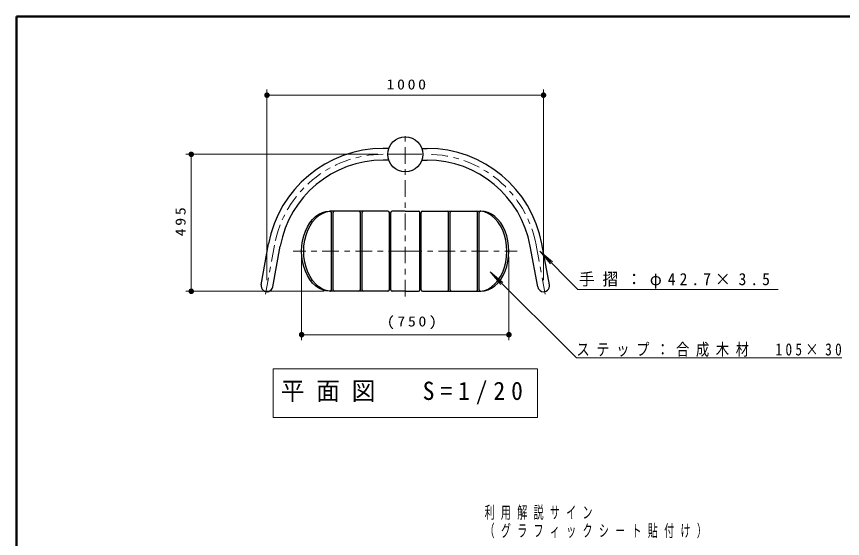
# Model space of a CAD drawing. Units: millimetres on the paper, scale 1:20. Extents: x -365 to 0, y -5 to 257.
# Drawn here: x -365 to -215.7, y 162.7 to 257 of the extents above; entities that cross this region are included whole.
import ezdxf

# ---------------------------------------------------------------- set-up
doc = ezdxf.new("R2010")
doc.units = ezdxf.units.MM
doc.linetypes.add('USER2', pattern=[6, 3, -1, 1, -1])
doc.layers.add('LY_1', color=7, linetype='Continuous', lineweight=13)
doc.styles.add('ＭＳ ゴシック', font='')
doc.styles.get('ＭＳ ゴシック').set_extended_font_data('MS Gothic')

# ---------------------------------------------------------------- blocks, each defined once
blk = doc.blocks.new('filled_dot')
at = {"color": 0, "linetype": 'Continuous', "lineweight": -2, "const_width": 1.25}
blk.add_lwpolyline([(-0.625, 0, 1), (0.625, 0, 1)], format="xyb", close=True, dxfattribs=at)

msp = doc.modelspace()

# ---------------------------------------------------------------- linework, layer by layer
at = {"layer": 'LY_1', "lineweight": 50}
for p, q in [((0, 257), (-365, 257)), ((-365, 257), (-365, 0))]:
    msp.add_line(p, q, dxfattribs=at)
at = {"layer": 'LY_1'}
for p, q in [((-319.724, 209.347), (-319.724, 243.792)), ((-269.72, 209.347), (-269.72, 243.792)), ((-319.724, 242.792), (-269.72, 242.792)), ((-299.697, 232.105), (-334.41, 232.105)), ((-333.41, 207.355), (-333.41, 232.105)), ((-313.461, 213.605), (-313.461, 198.513)), ((-275.984, 213.605), (-275.984, 198.513)), ((-270.36, 214.615), (-268.441, 212.309)), ((-270.36, 214.615), (-268.07, 212.677)), ((-263.509, 207.708), (-270.36, 214.615)), ((-279.374, 210.862), (-277.439, 208.57)), ((-279.374, 210.862), (-277.07, 208.941)), ((-263.771, 195.35), (-279.374, 210.862)), ((-263.509, 207.708), (-227.324, 207.708)), ((-309.39, 207.355), (-334.41, 207.355)), ((-275.984, 199.513), (-313.461, 199.513)), ((-263.771, 195.35), (-215.771, 195.35)), ((-318.622, 193.374), (-318.622, 184.574)), ((-270.822, 193.374), (-318.622, 193.374)), ((-270.822, 184.574), (-270.822, 193.374)), ((-318.622, 184.574), (-270.822, 184.574))]:
    msp.add_line(p, q, dxfattribs=at)
at = {"layer": 'LY_1', "linetype": 'USER2'}
for p, q in [((-294.722, 206.407), (-294.722, 236.121)), ((-294.722, 232.105), (-298.697, 232.105)), ((-294.722, 232.105), (-290.747, 232.105)), ((-320, 206.847), (-318.367, 215.723)), ((-269.444, 206.847), (-271.077, 215.723)), ((-294.722, 214.605), (-314.963, 214.605)), ((-294.722, 214.605), (-274.482, 214.605))]:
    msp.add_line(p, q, dxfattribs=at)
at = {"layer": 'LY_1', "lineweight": 25}
for p, q in [((-297.713, 233.172), (-298.697, 233.172)), ((-291.732, 233.172), (-290.747, 233.172)), ((-297.713, 231.037), (-298.697, 231.037)), ((-291.732, 231.037), (-290.747, 231.037)), ((-297.844, 221.855), (-308.39, 221.855)), ((-308.079, 207.605), (-308.079, 221.605)), ((-307.777, 207.605), (-307.777, 221.605)), ((-302.834, 207.605), (-302.834, 221.605)), ((-302.531, 207.605), (-302.531, 221.605)), ((-297.594, 207.605), (-297.594, 221.605)), ((-297.347, 207.605), (-297.347, 221.605)), ((-294.722, 221.855), (-297.097, 221.855)), ((-294.722, 221.855), (-292.347, 221.855)), ((-292.097, 207.605), (-292.097, 221.605)), ((-291.85, 207.605), (-291.85, 221.605)), ((-291.6, 221.855), (-281.055, 221.855)), ((-286.913, 207.605), (-286.913, 221.605)), ((-286.611, 207.605), (-286.611, 221.605)), ((-281.668, 207.605), (-281.668, 221.605)), ((-281.365, 207.605), (-281.365, 221.605)), ((-320.774, 208.54), (-319.417, 215.917)), ((-318.674, 208.154), (-317.317, 215.53)), ((-270.77, 208.154), (-272.127, 215.53)), ((-268.671, 208.54), (-270.028, 215.917)), ((-297.844, 207.355), (-308.39, 207.355)), ((-294.722, 207.355), (-297.097, 207.355)), ((-294.722, 207.355), (-292.347, 207.355)), ((-291.6, 207.355), (-281.055, 207.355))]:
    msp.add_line(p, q, dxfattribs=at)
for points in [[(-308.39, 207.355), (-309.052, 207.417), (-309.702, 207.602), (-310.331, 207.907), (-310.926, 208.326), (-311.477, 208.853), (-311.976, 209.478), (-312.413, 210.191), (-312.782, 210.98), (-313.075, 211.83), (-313.288, 212.728), (-313.418, 213.658), (-313.461, 214.605), (-313.418, 215.551), (-313.288, 216.481), (-313.075, 217.379), (-312.782, 218.23), (-312.413, 219.018), (-311.976, 219.731), (-311.477, 220.356), (-310.926, 220.883), (-310.331, 221.303), (-309.702, 221.608), (-309.052, 221.793), (-308.39, 221.855)], [(-308.343, 207.37), (-309.03, 207.503), (-309.697, 207.769), (-310.334, 208.162), (-310.926, 208.676), (-311.465, 209.3), (-311.938, 210.023), (-312.339, 210.833), (-312.658, 211.712), (-312.891, 212.646), (-313.032, 213.616), (-313.079, 214.605), (-313.032, 215.593), (-312.891, 216.564), (-312.658, 217.497), (-312.339, 218.377), (-311.938, 219.186), (-311.465, 219.909), (-310.926, 220.534), (-310.334, 221.047), (-309.697, 221.441), (-309.03, 221.706), (-308.343, 221.839)], [(-281.102, 207.37), (-280.415, 207.503), (-279.747, 207.769), (-279.111, 208.162), (-278.518, 208.676), (-277.98, 209.3), (-277.506, 210.023), (-277.106, 210.833), (-276.787, 211.712), (-276.554, 212.646), (-276.413, 213.616), (-276.366, 214.605), (-276.413, 215.593), (-276.554, 216.564), (-276.787, 217.497), (-277.106, 218.377), (-277.506, 219.186), (-277.98, 219.909), (-278.518, 220.534), (-279.111, 221.047), (-279.747, 221.441), (-280.415, 221.706), (-281.102, 221.839)], [(-281.055, 207.355), (-280.393, 207.417), (-279.742, 207.602), (-279.114, 207.907), (-278.519, 208.326), (-277.968, 208.853), (-277.469, 209.478), (-277.032, 210.191), (-276.663, 210.98), (-276.37, 211.83), (-276.156, 212.728), (-276.027, 213.658), (-275.984, 214.605), (-276.027, 215.551), (-276.156, 216.481), (-276.37, 217.379), (-276.663, 218.23), (-277.032, 219.018), (-277.469, 219.731), (-277.968, 220.356), (-278.519, 220.883), (-279.114, 221.303), (-279.742, 221.608), (-280.393, 221.793), (-281.055, 221.855)]]:
    msp.add_lwpolyline(points, dxfattribs=at)
msp.add_circle((-294.722, 232.105), 3.175, dxfattribs=at)
for centre, radius, start, end in [((-298.697, 212.105), 21.067, 90, 169.57539), ((-290.747, 212.105), 21.067, 10.42461, 90), ((-298.697, 212.105), 18.933, 90, 169.57539), ((-290.747, 212.105), 18.933, 10.42461, 90), ((-308.329, 221.59), 0.25, 0, 95.4011), ((-308.329, 221.605), 0.25, 0, 90), ((-307.527, 221.605), 0.25, 90, 180), ((-303.084, 221.605), 0.25, 0, 90), ((-302.281, 221.605), 0.25, 90, 180), ((-297.844, 221.605), 0.25, 0, 90), ((-297.097, 221.605), 0.25, 90, 180), ((-292.347, 221.605), 0.25, 0, 90), ((-291.6, 221.605), 0.25, 90, 180), ((-287.163, 221.605), 0.25, 0, 90), ((-286.361, 221.605), 0.25, 90, 180), ((-281.918, 221.605), 0.25, 0, 90), ((-281.115, 221.605), 0.25, 90, 180), ((-281.115, 221.59), 0.25, 84.5989, 180), ((-319.724, 208.347), 1.067, 169.57539, 349.57539), ((-308.329, 207.619), 0.25, 264.5989, 0), ((-308.329, 207.605), 0.25, 270, 0), ((-307.527, 207.605), 0.25, 180, 270), ((-303.084, 207.605), 0.25, 270, 0), ((-302.281, 207.605), 0.25, 180, 270), ((-297.844, 207.605), 0.25, 270, 0), ((-297.097, 207.605), 0.25, 180, 270), ((-292.347, 207.605), 0.25, 270, 0), ((-291.6, 207.605), 0.25, 180, 270), ((-287.163, 207.605), 0.25, 270, 0), ((-286.361, 207.605), 0.25, 180, 270), ((-281.918, 207.605), 0.25, 270, 0), ((-281.115, 207.619), 0.25, 180, 275.4011), ((-281.115, 207.605), 0.25, 180, 270), ((-269.72, 208.347), 1.067, 190.42461, 10.42461)]:
    msp.add_arc(centre, radius, start, end, dxfattribs=at)
at = {"layer": 'LY_1', "linetype": 'USER2'}
for centre, start, end in [((-298.697, 212.105), 90, 169.57539), ((-290.747, 212.105), 10.42461, 90)]:
    msp.add_arc(centre, 20, start, end, dxfattribs=at)

# ---------------------------------------------------------------- block references
at = {"layer": 'LY_1', "xscale": 0.4, "yscale": 0.4}
for p in [(-319.724, 242.792), (-313.461, 199.513)]:
    msp.add_blockref('filled_dot', p, dxfattribs=at)
for p, rotation in [((-269.72, 242.792), 180), ((-333.41, 232.105), 270), ((-333.41, 207.355), 90), ((-275.984, 199.513), 180)]:
    msp.add_blockref('filled_dot', p, dxfattribs=dict(at, rotation=rotation))

# ---------------------------------------------------------------- texts
at = {"layer": 'LY_1', "style": 'ＭＳ ゴシック'}
for s, insert, char_height, attachment_point in [('\\T1.33;\\W1.15;1000', (-294.301, 243.792), 1.833, 8), ('\\T1.5;\\W0.95;手摺：φ42.7×3.5', (-263.324, 207.858), 2.199, 7), ('\\T1.33;\\W1.15;(750)', (-293.291, 200.513), 1.833, 8), ('\\T1.5;\\W0.8;ステップ：合成木材\u3000105×30', (-263.771, 195.5), 2.199, 7), ('\\T1.5;\\W0.95;平面図\u3000S=1/20', (-317.222, 188.974), 3.299, 4), ('\\T1.64;\\W0.6;利用解説サイン', (-280.373, 168.511), 2.199, 1), ('\\T1.64;\\W0.6;（グラフィックシート貼付け）', (-280.373, 165.211), 2.199, 1)]:
    msp.add_mtext(s, dxfattribs=dict(at, insert=insert, char_height=char_height, attachment_point=attachment_point))
at = {"layer": 'LY_1', "insert": (-334.41, 220.146), "char_height": 1.833, "attachment_point": 8, "rotation": 90, "style": 'ＭＳ ゴシック'}
msp.add_mtext('\\T1.33;\\W1.15;495', dxfattribs=at)

doc.saveas('drawing.dxf')
